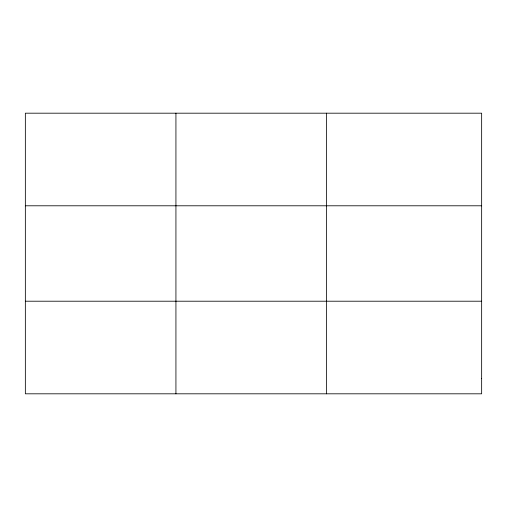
<?xml version="1.0" encoding="UTF-8"?>
<svg xmlns="http://www.w3.org/2000/svg" width="507" height="507" viewBox="0 0 507 507"><rect width="100%" height="100%" fill="white"/><g stroke="black" fill="none" stroke-linecap="round" stroke-linejoin="round"><path stroke-width="0.76" d="M175.929 113.188L175.929 393.812M326.508 113.188L326.508 393.812M25.35 205.791L481.65 205.791M25.35 301.209L481.65 301.209M481.65 378.38L481.65 393.812L25.35 393.812L25.35 113.188L481.65 113.188L481.65 378.38"/></g></svg>
